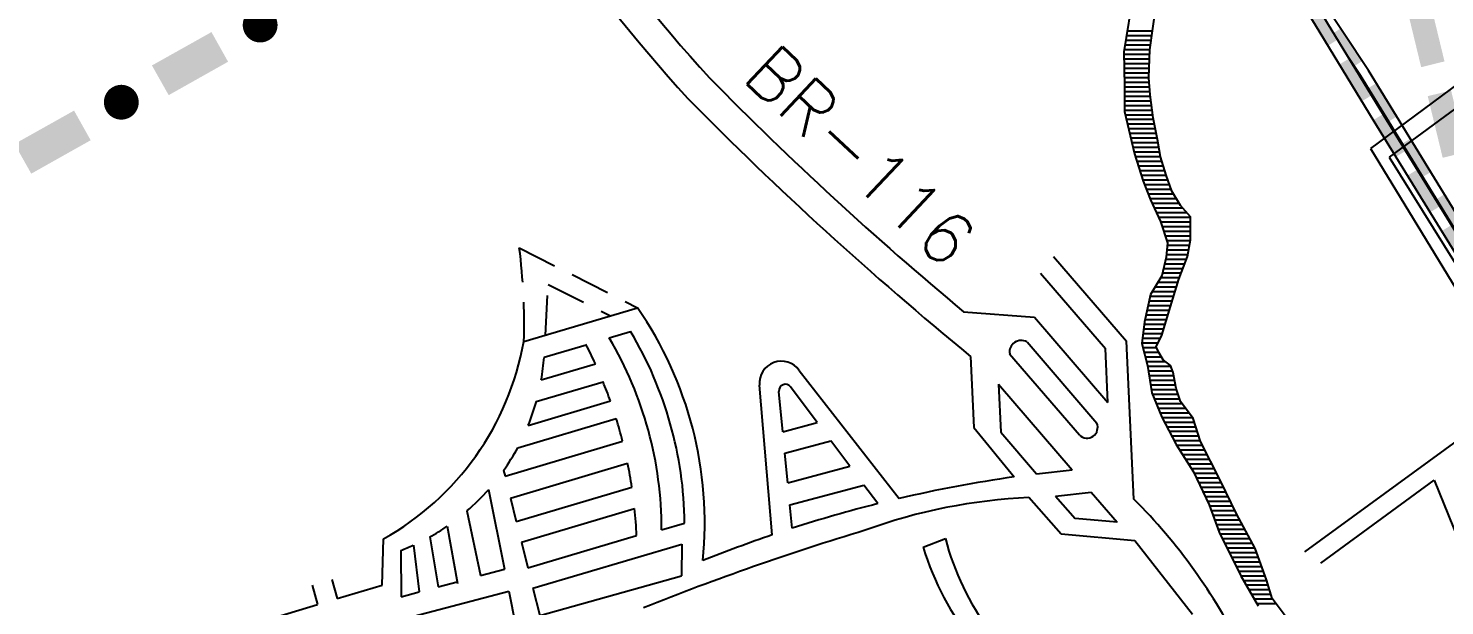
# Model space of a CAD drawing. Extents: x 578289 to 593263, y 7501070 to 7511782.
# Drawn here: x 581405 to 582926, y 7508563 to 7509183 of the extents above; entities that cross this region are included whole.
import ezdxf

# ---------------------------------------------------------------- set-up
doc = ezdxf.new("R2010")
doc.units = 0
doc.header["$LTSCALE"] = 170
doc.header["$MEASUREMENT"] = 0
doc.linetypes.add('HIDDEN', pattern=[0.375, 0.25, -0.125])
doc.layers.get('0').update_dxf_attribs({"linetype": 'CONTINUOUS'})
for name, color, linetype in [('HATCH', 4, 'CONTINUOUS'), ('L-FERREA', 6, 'CONTINUOUS'), ('LIMITE-BACIA', 3, 'CONTINUOUS'), ('LIMITE-PROJETO', 1, 'CONTINUOUS'), ('PROJECAO', 7, 'HIDDEN'), ('RIO', 4, 'CONTINUOUS'), ('RODOVIA', 1, 'CONTINUOUS'), ('RUA', 7, 'CONTINUOUS')]:
    doc.layers.add(name, color=color, linetype=linetype)
doc.styles.get("Standard").update_dxf_attribs({"font": 'ROMANSBR.SHX'})

# ---------------------------------------------------------------- blocks, each defined once
blk = doc.blocks.new('C')
at = {"layer": 'LIMITE-BACIA'}
blk.add_solid([(-33.9, -12.9), (-34, 12.9), (34.2, -12.6), (34, 13.2)], dxfattribs=at)
blk = doc.blocks.new('R')
at = {"layer": 'LIMITE-PROJETO', "const_width": 18.7}
blk.add_lwpolyline([(-75.2, 0.3, 1), (-93.9, 0.4, 1)], format="xyb", close=True, dxfattribs=at)
at = {"layer": 'LIMITE-PROJETO'}
blk.add_solid([(36.9, 17.7), (36.6, -18.8), (-36.4, 18.3), (-36.6, -18.3)], dxfattribs=at)
blk = doc.blocks.new('E')
at = {"layer": 'L-FERREA'}
blk.add_solid([(-22.9, -6), (-22.9, 6), (23.4, -6), (23.4, 6)], dxfattribs=at)
blk = doc.blocks.new('E2')
at = {"layer": 'L-FERREA'}
blk.add_solid([(-21, 5), (-21, -5), (21, 5), (21, -5)], dxfattribs=at)
blk = doc.blocks.new('*X10')
at = {"color": 0}
for p, q in [((582583.5, 7509170), (582611, 7509170)), ((582584.3, 7509175), (582611.7, 7509175)), ((582585.2, 7509180), (582612.3, 7509180)), ((582581.5, 7509155), (582609.4, 7509155)), ((582581.9, 7509160), (582609.6, 7509160)), ((582582.7, 7509165), (582610.3, 7509165)), ((582581.7, 7509150), (582609.2, 7509150)), ((582581.8, 7509145), (582609, 7509145)), ((582581.9, 7509140), (582608.8, 7509140)), ((582582, 7509135), (582608.6, 7509135)), ((582582.1, 7509130), (582608.5, 7509130)), ((582582.2, 7509125), (582608.8, 7509125)), ((582582.3, 7509120), (582609.2, 7509120)), ((582582.3, 7509115), (582609.7, 7509115)), ((582582.3, 7509110), (582610.1, 7509110)), ((582582.3, 7509105), (582610.8, 7509105)), ((582582.3, 7509100), (582611.4, 7509100)), ((582582.3, 7509095), (582612, 7509095)), ((582583.1, 7509090), (582612.6, 7509090)), ((582584.3, 7509085), (582613.4, 7509085)), ((582585.5, 7509080), (582614.4, 7509080)), ((582586.7, 7509075), (582615.4, 7509075)), ((582587.9, 7509070), (582616.4, 7509070)), ((582589.1, 7509065), (582617.4, 7509065)), ((582590.2, 7509060), (582618.3, 7509060)), ((582591.4, 7509055), (582619.1, 7509055)), ((582592.6, 7509050), (582619.9, 7509050)), ((582594, 7509045), (582620.8, 7509045)), ((582595.6, 7509040), (582622.3, 7509040)), ((582597.2, 7509035), (582623.8, 7509035)), ((582598.8, 7509030), (582625.4, 7509030)), ((582600.3, 7509025), (582626.9, 7509025)), ((582601.9, 7509020), (582628.7, 7509020)), ((582603.7, 7509015), (582630.5, 7509015)), ((582605.7, 7509010), (582632.4, 7509010)), ((582607.6, 7509005), (582634.9, 7509005)), ((582609.5, 7509000), (582637.9, 7509000)), ((582611.7, 7508995), (582640.9, 7508995)), ((582614.1, 7508990), (582644.6, 7508990)), ((582616.4, 7508985), (582649, 7508985)), ((582618.7, 7508980), (582653.2, 7508980)), ((582621, 7508975), (582653.2, 7508975)), ((582622.7, 7508970), (582653.2, 7508970)), ((582624.4, 7508965), (582653.2, 7508965)), ((582626, 7508960), (582653.2, 7508960)), ((582627.7, 7508955), (582653.1, 7508955)), ((582627.4, 7508940), (582650.4, 7508940)), ((582627.9, 7508945), (582651.3, 7508945)), ((582628.4, 7508950), (582652.2, 7508950)), ((582624.3, 7508925), (582645.3, 7508925)), ((582625.5, 7508930), (582647.1, 7508930)), ((582626.6, 7508935), (582649, 7508935)), ((582618.2, 7508910), (582639.8, 7508910)), ((582621.3, 7508915), (582641.5, 7508915)), ((582623.2, 7508920), (582643.4, 7508920)), ((582609.7, 7508895), (582635.1, 7508895)), ((582612, 7508900), (582636.7, 7508900)), ((582615.1, 7508905), (582638.2, 7508905)), ((582606.5, 7508880), (582630.4, 7508880)), ((582607.6, 7508885), (582631.9, 7508885)), ((582608.7, 7508890), (582633.5, 7508890)), ((582603.6, 7508865), (582625.9, 7508865)), ((582604.4, 7508870), (582627.4, 7508870)), ((582605.5, 7508875), (582628.9, 7508875)), ((582601.6, 7508850), (582620.8, 7508850)), ((582602.3, 7508855), (582622.9, 7508855)), ((582602.9, 7508860), (582624.4, 7508860)), ((582600.9, 7508845), (582618.3, 7508845)), ((582602, 7508840), (582616.5, 7508840)), ((582603.3, 7508835), (582619, 7508835)), ((582604.6, 7508830), (582622, 7508830)), ((582605.9, 7508825), (582626.2, 7508825)), ((582607.1, 7508820), (582631.9, 7508820)), ((582607.9, 7508815), (582633.9, 7508815)), ((582608.7, 7508810), (582635.2, 7508810)), ((582609.5, 7508805), (582636.1, 7508805)), ((582610.3, 7508800), (582637, 7508800)), ((582611.1, 7508795), (582638.1, 7508795)), ((582612.2, 7508790), (582639.8, 7508790)), ((582614.2, 7508785), (582641.4, 7508785)), ((582616.3, 7508780), (582644, 7508780)), ((582618.3, 7508775), (582647.8, 7508775)), ((582620.4, 7508770), (582651.5, 7508770)), ((582622.5, 7508765), (582655.3, 7508765)), ((582625.1, 7508760), (582657.4, 7508760)), ((582627.7, 7508755), (582659, 7508755)), ((582630.4, 7508750), (582660.5, 7508750)), ((582633, 7508745), (582662.1, 7508745)), ((582635.6, 7508740), (582663.7, 7508740)), ((582638.4, 7508735), (582666, 7508735)), ((582641.5, 7508730), (582668.6, 7508730)), ((582644.7, 7508725), (582671.1, 7508725)), ((582647.8, 7508720), (582673.7, 7508720)), ((582651, 7508715), (582676.2, 7508715)), ((582654.2, 7508710), (582678.8, 7508710)), ((582657.1, 7508705), (582681.3, 7508705)), ((582659.5, 7508700), (582683.9, 7508700)), ((582661.9, 7508695), (582686.4, 7508695)), ((582664.3, 7508690), (582688.7, 7508690)), ((582666.7, 7508685), (582691.1, 7508685)), ((582669.1, 7508680), (582693.5, 7508680)), ((582671.4, 7508675), (582695.9, 7508675)), ((582673.7, 7508670), (582698.3, 7508670)), ((582675.6, 7508665), (582700.7, 7508665)), ((582677.4, 7508660), (582703.2, 7508660)), ((582679.2, 7508655), (582705.9, 7508655)), ((582681.1, 7508650), (582708.6, 7508650)), ((582682.9, 7508645), (582711.3, 7508645)), ((582685, 7508640), (582714, 7508640)), ((582687.5, 7508635), (582716.7, 7508635)), ((582689.9, 7508630), (582719.4, 7508630)), ((582692.4, 7508625), (582722.2, 7508625)), ((582694.8, 7508620), (582724.1, 7508620)), ((582697.3, 7508615), (582725.9, 7508615)), ((582699.8, 7508610), (582727.7, 7508610)), ((582702.2, 7508605), (582729.6, 7508605)), ((582704.7, 7508600), (582731.4, 7508600)), ((582707.2, 7508595), (582733.2, 7508595)), ((582710, 7508590), (582735, 7508590)), ((582712.9, 7508585), (582736.5, 7508585)), ((582715.7, 7508580), (582738.1, 7508580)), ((582718.6, 7508575), (582739.6, 7508575)), ((582721.4, 7508570), (582741.3, 7508570)), ((582724.3, 7508565), (582745.1, 7508565))]:
    blk.add_line(p, q, dxfattribs=at)

msp = doc.modelspace()

# ---------------------------------------------------------------- linework, layer by layer
at = {"layer": 'L-FERREA'}
for points in [[(584381.9, 7507136), (583863, 7507621.9), (583761.1, 7507720.1, -0.03899), (583661.5, 7507832.2, -0.004875), (583583.3, 7507937.6, -0.015161), (583463.4, 7508117.4), (583366.9, 7508277.6), (583159.3, 7508605.1), (582860.7, 7509089.1), (582514.7, 7509656.8, -0.049482), (582424.2, 7509845, -0.018027), (582382.5, 7509973.8, 0.204119), (582026.2, 7510414.2, 0.204119)], [(584489.5, 7507018.4), (584373.7, 7507127.3), (583854.7, 7507613.2), (583752.7, 7507711.4, -0.03899), (583652, 7507825, -0.004877), (583573.6, 7507930.6, -0.015172), (583453.2, 7508111.1), (583356.7, 7508271.2), (583149.1, 7508598.8), (582850.4, 7509082.8), (582504.5, 7509650.6, -0.049482), (582412.9, 7509840.9, -0.018027), (582370.9, 7509970.5, 0.204119), (582020.6, 7510403.6, 0.204119)], [(583789, 7507693.2, -0.044716), (583669.6, 7507838.1, -0.004877), (583591.4, 7507943.5, -0.015152), (583471.9, 7508122.6), (583375.4, 7508282.8), (583167.8, 7508610.4), (582844.2, 7509137.3), (582679.8, 7509385.9)], [(583661.5, 7507832.3, -0.00487), (583583.3, 7507937.6, -0.015161), (583463.4, 7508117.4), (583366.9, 7508277.6), (583159.3, 7508605.1), (582835.8, 7509131.9), (582820.8, 7509154.6)]]:
    msp.add_lwpolyline(points, format="xyb", dxfattribs=at)
at = {"layer": 'LIMITE-PROJETO', "const_width": 18.7}
msp.add_lwpolyline([(581655.4, 7509195.4, 1), (581652.3, 7509177, 1)], format="xyb", close=True, dxfattribs=at)
at = {"layer": 'PROJECAO'}
for p, q in [((581932.1, 7508947.1), (582059.2, 7508882.6)), ((581960.4, 7508853.3), (581963.1, 7508907.5)), ((581963.1, 7508907.5), (582030.3, 7508874))]:
    msp.add_line(p, q, dxfattribs=at)
msp.add_arc((581298.6, 7508866), 638.8, 358.234, 7.2934, dxfattribs=at)
at = {"layer": 'RIO'}
for points in [[(582591.8, 7509221.5), (582581.5, 7509157.3), (582582.3, 7509121), (582582.3, 7509093.3), (582593.1, 7509047.8), (582602.4, 7509018.5), (582610.1, 7508998.5), (582620.9, 7508975.4), (582628.6, 7508952.3), (582627.1, 7508936.9), (582622.4, 7508916.9), (582610.1, 7508896.8), (582603.9, 7508867.6), (582600.8, 7508844.4), (582607, 7508820.6), (582611.6, 7508791.3), (582622.4, 7508765.1), (582637.8, 7508735.8), (582656.3, 7508706.6), (582673.3, 7508671.1), (582684.1, 7508641.8), (582707.2, 7508594.9), (582725.7, 7508562.5)], [(582754.9, 7508551.9), (582741, 7508570.4), (582734.9, 7508590.4), (582722.5, 7508624.3), (582702.5, 7508661.3), (582685.5, 7508696.7), (582663.9, 7508739.1), (582656.2, 7508763.7), (582642.4, 7508782.2), (582637.7, 7508796.1), (582634.7, 7508813), (582631.6, 7508820.7), (582623.9, 7508826.9), (582619.2, 7508834.6), (582616.2, 7508840.8), (582622.3, 7508853.1), (582631.6, 7508883.9), (582640.8, 7508913.2), (582650.1, 7508937.8), (582653.2, 7508955.6), (582653.2, 7508967.9), (582653.2, 7508980.2), (582642.4, 7508992.5), (582633.1, 7509007.9), (582626.9, 7509024.9), (582620.8, 7509044.9), (582617.7, 7509063.4), (582613.1, 7509086.5), (582610, 7509111.2), (582608.4, 7509129.6), (582609.6, 7509159.6), (582615.8, 7509205.5)]]:
    msp.add_lwpolyline(points, dxfattribs=at)
at = {"layer": 'RODOVIA'}
for p, q in [((582458.9, 7508833.1), (582533.9, 7508746.1)), ((582446.9, 7508800.5), (582526.1, 7508708.6)), ((582655.3, 7508553.3), (582593.2, 7508632.3))]:
    msp.add_line(p, q, dxfattribs=at)
for points in [[(581763.9, 7509629, -0.047634), (581827.4, 7509526.2, 0.070552), (582113.3, 7509107.4, 0.026771), (582417, 7508830.5, 0.026771)], [(581810.3, 7509619.3, -0.034204), (581856.1, 7509540.4, 0.070466), (582136.5, 7509129.4, 0.02436), (582409.4, 7508878.3, 0.026731)]]:
    msp.add_lwpolyline(points, format="xyb", dxfattribs=at)
msp.add_arc((582165.7, 7508248.9), 604.5, 26.2093, 45.0959, dxfattribs=at)
at = {"layer": 'RUA', "linetype": 'CONTINUOUS'}
for p, q in [((583009.5, 7509174.3), (582846.4, 7509053.8)), ((583022.3, 7509159.2), (582866.7, 7509044.4)), ((582846.4, 7509053.8), (583007.3, 7508789.6)), ((582866.7, 7509044.4), (583313.1, 7508325)), ((582506.1, 7508937.6), (582584.4, 7508846.7)), ((582491.9, 7508919.9), (582561.7, 7508838.8)), ((581937, 7508846.3), (582059.2, 7508882.6)), ((582409.4, 7508878.3), (582485.5, 7508872.7)), ((582485.5, 7508872.7), (582564.4, 7508781.1)), ((582028.9, 7508850.3), (582051.8, 7508857.1)), ((581958.8, 7508829.5), (582004.1, 7508842.9)), ((582477.6, 7508846), (582552.6, 7508758.9)), ((582564.4, 7508781.1), (582561.7, 7508838.8)), ((582592.4, 7508677.1), (582584.4, 7508846.7)), ((581955.8, 7508805.3), (582013.9, 7508822.5)), ((582417, 7508830.5), (582420.6, 7508754.2)), ((581950.5, 7508782), (582022.2, 7508803.3)), ((582232.9, 7508815.4), (582340.2, 7508678)), ((582203.7, 7508638.9), (582190.1, 7508799.7)), ((582215.2, 7508749.4), (582211, 7508792.8)), ((582252.3, 7508759.3), (582223.6, 7508797.7)), ((582446.9, 7508800.5), (582449.3, 7508749.1)), ((582776.1, 7508620.5), (583007.3, 7508789.6)), ((581941.8, 7508756.4), (582030, 7508782.6)), ((581930.5, 7508732.4), (582036.2, 7508763.9)), ((582215.2, 7508749.4), (582252.3, 7508759.3)), ((582420.6, 7508754.2), (582463.7, 7508701.1)), ((582449.3, 7508749.1), (582487.8, 7508704.4)), ((581916.9, 7508701.9), (582043.2, 7508739.4)), ((582217.5, 7508726.4), (582267, 7508739.7)), ((582220.5, 7508694.8), (582217.5, 7508726.4)), ((582287.2, 7508712.6), (582267, 7508739.7)), ((581922.7, 7508678.4), (582048.6, 7508715.8)), ((582220.5, 7508694.8), (582287.2, 7508712.6)), ((581915.3, 7508708), (581916.9, 7508701.9)), ((582487.8, 7508704.4), (582526.1, 7508708.6)), ((582793.3, 7508608.5), (582915, 7508697.5)), ((582915, 7508697.5), (582982.9, 7508529)), ((581899.3, 7508687.7), (581916.2, 7508601.9)), ((581929, 7508653.1), (582053.2, 7508690)), ((582222.8, 7508670.9), (582302.4, 7508692.2)), ((582317.2, 7508672.4), (582302.4, 7508692.2)), ((582508.3, 7508680.5), (582546.6, 7508684.7)), ((582508.3, 7508680.5), (582529.2, 7508656.4)), ((582546.6, 7508684.7), (582574.5, 7508652.3)), ((581876, 7508664.7), (581890.5, 7508595.1)), ((581922.7, 7508678.4), (581929, 7508653.1)), ((581934.5, 7508631.1), (582056, 7508667.2)), ((582225.3, 7508646), (582222.8, 7508670.9)), ((582514.1, 7508639.4), (582479.6, 7508678.9)), ((582085.1, 7508644.1), (582109.8, 7508651.5)), ((582574.5, 7508652.3), (582529.2, 7508656.4)), ((581784.8, 7508584.9), (581786.3, 7508634.5)), ((581836, 7508636.6), (581845, 7508583)), ((581854.7, 7508648.2), (581865.8, 7508586.5)), ((581941.4, 7508603.4), (582058.2, 7508638.1)), ((582366, 7508625.5), (582389.9, 7508634.8)), ((582593.2, 7508632.3), (582514.1, 7508639.4)), ((581804.9, 7508622.1), (581805.2, 7508572.4)), ((581818.4, 7508627.8), (581824.5, 7508577.5)), ((581934.5, 7508631.1), (581941.4, 7508603.4)), ((581946.8, 7508581.7), (582106.8, 7508628.7)), ((582106.8, 7508628.7), (582106.3, 7508594.8)), ((581730.7, 7508590.9), (581736.6, 7508570.4)), ((581890.5, 7508595.1), (581916.2, 7508601.9)), ((581954.4, 7508552.4), (582106.3, 7508594.8)), ((581709.7, 7508584.9), (581715.4, 7508564)), ((581736.6, 7508570.4), (581784.8, 7508584.9)), ((581805.2, 7508572.4), (581824.5, 7508577.5)), ((581805.3, 7508548.1), (581920.9, 7508578.5)), ((581845, 7508583), (581865.5, 7508588.4)), ((581920.9, 7508578.5), (581928.1, 7508542.1)), ((581946.8, 7508581.7), (581954.4, 7508552.4)), ((581404.8, 7508470.4), (581715.4, 7508564))]:
    msp.add_line(p, q, dxfattribs=at)
for centre, radius, start, end in [((581724.5, 7508651.3), 406.9, 354.3459, 34.6472), ((581680.8, 7508644.6), 404.3, 359.9386, 30.5849), ((581701.2, 7508647.2), 408.6, 0.5989, 30.9246), ((582471.4, 7508835), 12.6, 60.8484, 188.364), ((581637.4, 7508899.9), 304.4, 299.3049, 349.8548), ((581559.3, 7508615.8), 499.4, 24.4573, 27.1171), ((581718.5, 7508847), 241, 350.0227, 355.8217), ((582213.7, 7508801.7), 23.6, 35.5091, 184.8379), ((581559.3, 7508615.8), 499.4, 19.5178, 22.0551), ((582218, 7508793.5), 7, 36.7733, 185.5287), ((581718.5, 7508847), 241, 337.9098, 344.3476), ((581559.3, 7508615.8), 499.4, 14.3327, 17.2473), ((582542, 7508754.2), 11.5, 225.2698, 23.9425), ((581718.5, 7508847), 241, 324.7658, 331.599), ((581559.3, 7508615.8), 499.4, 8.5481, 11.5509), ((582664.4, 7507288.2), 1427, 98.0851, 103.1293), ((581718.5, 7508847), 241, 310.8053, 318.6155), ((581559.3, 7508615.8), 499.4, 2.5644, 5.9052), ((582664.4, 7507288.2), 1427, 104.0788, 107.9212), ((582505.1, 7508091.8), 587.6, 92.4815, 110.0434), ((581718.5, 7508847), 241, 299.1689, 304.4086), ((583148.8, 7505849.3), 2919.5, 106.8272, 111.7767), ((582664.4, 7507288.2), 1427, 108.8309, 112.0157), ((582674.1, 7508710), 294, 194.8214, 237.673), ((581718.5, 7508847), 241, 291.0047, 294.485), ((582669.2, 7508719.3), 317.4, 197.1864, 239.3222)]:
    msp.add_arc(centre, radius, start, end, dxfattribs=at)

# ---------------------------------------------------------------- block references
at = {"layer": 'HATCH'}
msp.add_blockref('*X10', (0, 0), dxfattribs=at)
at = {"layer": 'L-FERREA'}
for name, p, rotation in [('E', (582794.1, 7509186.9), 121.3572826318577), ('E2', (582821.7, 7509162.3), 123.4730801084759), ('E', (582830.5, 7509127.1), 121.3572826318577), ('E2', (582859.3, 7509103.2), 121.5544601152716), ('E', (582867, 7509067.4), 121.6725845933818), ('E2', (582895.9, 7509043.6), 121.5544601152716), ('E', (582903.8, 7509007.9), 121.6725845933818), ('E2', (582932.5, 7508983.9), 121.5544601152716), ('E', (582940.5, 7508948.3), 121.6725845933818)]:
    msp.add_blockref(name, p, dxfattribs=dict(at, rotation=rotation))
at = {"layer": 'LIMITE-PROJETO'}
for name, p, rotation in [('C', (582905.3, 7509177.2), 283.3670286803687), ('R', (581578.3, 7509145), 29.73358023633028), ('C', (582928.4, 7509079.9), 283.3670286803687), ('R', (581430.7, 7509060.7), 29.73358023633028)]:
    msp.add_blockref(name, p, dxfattribs=dict(at, rotation=rotation))

# ---------------------------------------------------------------- texts
at = {"layer": 'RODOVIA'}
msp.add_text('BR-116', height=55, rotation=316.613, dxfattribs=at).set_placement((582170.2, 7509129.3))

doc.saveas('drawing.dxf')
